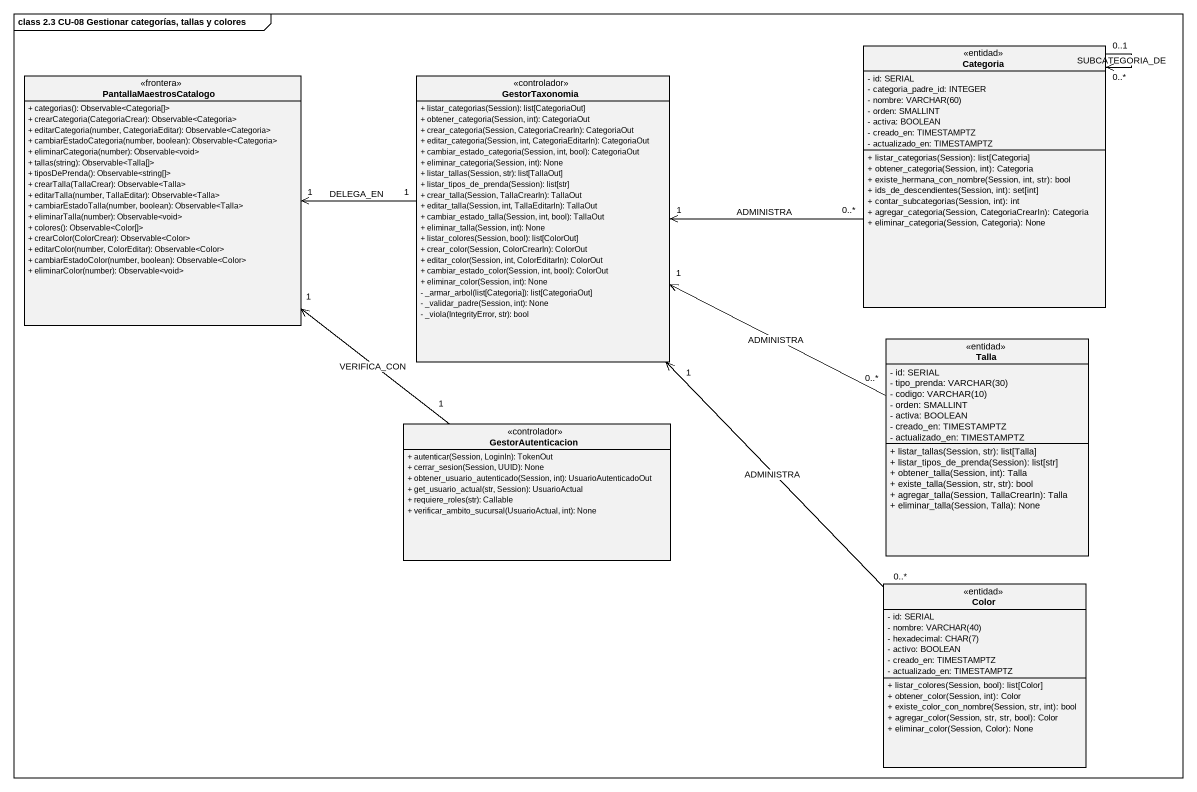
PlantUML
@startuml
mainframe class 2.3 CU-08 Gestionar categorías, tallas y colores
hide circle
hide empty members
skinparam classAttributeIconSize 0
class Categoria <<entidad>> {
  - id: SERIAL
  - categoria_padre_id: INTEGER
  {field} - nombre: VARCHAR(60)
  - orden: SMALLINT
  - activa: BOOLEAN
  - creado_en: TIMESTAMPTZ
  - actualizado_en: TIMESTAMPTZ
  + listar_categorias(Session): list[Categoria]
  + obtener_categoria(Session, int): Categoria
  + existe_hermana_con_nombre(Session, int, str): bool
  + ids_de_descendientes(Session, int): set[int]
  + contar_subcategorias(Session, int): int
  + agregar_categoria(Session, CategoriaCrearIn): Categoria
  + eliminar_categoria(Session, Categoria): None
}
class PantallaMaestrosCatalogo <<frontera>> {
  + categorias(): Observable<Categoria[]>
  + crearCategoria(CategoriaCrear): Observable<Categoria>
  + editarCategoria(number, CategoriaEditar): Observable<Categoria>
  + cambiarEstadoCategoria(number, boolean): Observable<Categoria>
  + eliminarCategoria(number): Observable<void>
  + tallas(string): Observable<Talla[]>
  + tiposDePrenda(): Observable<string[]>
  + crearTalla(TallaCrear): Observable<Talla>
  + editarTalla(number, TallaEditar): Observable<Talla>
  + cambiarEstadoTalla(number, boolean): Observable<Talla>
  + eliminarTalla(number): Observable<void>
  + colores(): Observable~<Color[]>
  + crearColor(ColorCrear): Observable~<Color>
  + editarColor(number, ColorEditar): Observable~<Color>
  + cambiarEstadoColor(number, boolean): Observable~<Color>
  + eliminarColor(number): Observable<void>
}
class GestorTaxonomia <<controlador>> {
  + listar_categorias(Session): list[CategoriaOut]
  + obtener_categoria(Session, int): CategoriaOut
  + crear_categoria(Session, CategoriaCrearIn): CategoriaOut
  + editar_categoria(Session, int, CategoriaEditarIn): CategoriaOut
  + cambiar_estado_categoria(Session, int, bool): CategoriaOut
  + eliminar_categoria(Session, int): None
  + listar_tallas(Session, str): list[TallaOut]
  + listar_tipos_de_prenda(Session): list[str]
  + crear_talla(Session, TallaCrearIn): TallaOut
  + editar_talla(Session, int, TallaEditarIn): TallaOut
  + cambiar_estado_talla(Session, int, bool): TallaOut
  + eliminar_talla(Session, int): None
  + listar_colores(Session, bool): list[ColorOut]
  + crear_color(Session, ColorCrearIn): ColorOut
  + editar_color(Session, int, ColorEditarIn): ColorOut
  + cambiar_estado_color(Session, int, bool): ColorOut
  + eliminar_color(Session, int): None
  - _armar_arbol(list[Categoria]): list[CategoriaOut]
  - _validar_padre(Session, int): None
  - _viola(IntegrityError, str): bool
}
class Talla <<entidad>> {
  - id: SERIAL
  {field} - tipo_prenda: VARCHAR(30)
  {field} - codigo: VARCHAR(10)
  - orden: SMALLINT
  - activa: BOOLEAN
  - creado_en: TIMESTAMPTZ
  - actualizado_en: TIMESTAMPTZ
  + listar_tallas(Session, str): list[Talla]
  + listar_tipos_de_prenda(Session): list[str]
  + obtener_talla(Session, int): Talla
  + existe_talla(Session, str, str): bool
  + agregar_talla(Session, TallaCrearIn): Talla
  + eliminar_talla(Session, Talla): None
}
class GestorAutenticacion <<controlador>> {
  + autenticar(Session, LoginIn): TokenOut
  + cerrar_sesion(Session, UUID): None
  + obtener_usuario_autenticado(Session, int): UsuarioAutenticadoOut
  + get_usuario_actual(str, Session): UsuarioActual
  + requiere_roles(str): Callable
  + verificar_ambito_sucursal(UsuarioActual, int): None
}
class Color <<entidad>> {
  - id: SERIAL
  {field} - nombre: VARCHAR(40)
  {field} - hexadecimal: CHAR(7)
  - activo: BOOLEAN
  - creado_en: TIMESTAMPTZ
  - actualizado_en: TIMESTAMPTZ
  + listar_colores(Session, bool): list[Color]
  + obtener_color(Session, int): Color
  + existe_color_con_nombre(Session, str, int): bool
  + agregar_color(Session, str, str, bool): Color
  + eliminar_color(Session, Color): None
}
Categoria "0..*" <-- "0..1" Categoria : SUBCATEGORIA_DE
PantallaMaestrosCatalogo "1" <-right- "1" GestorTaxonomia : DELEGA_EN
PantallaMaestrosCatalogo "1" <-- "1" GestorAutenticacion : VERIFICA_CON
GestorTaxonomia "1" <-right- "0..*" Categoria : ADMINISTRA
GestorTaxonomia "1" <-right- "0..*" Talla : ADMINISTRA
GestorTaxonomia "1" <-- "0..*" Color : ADMINISTRA
@enduml
